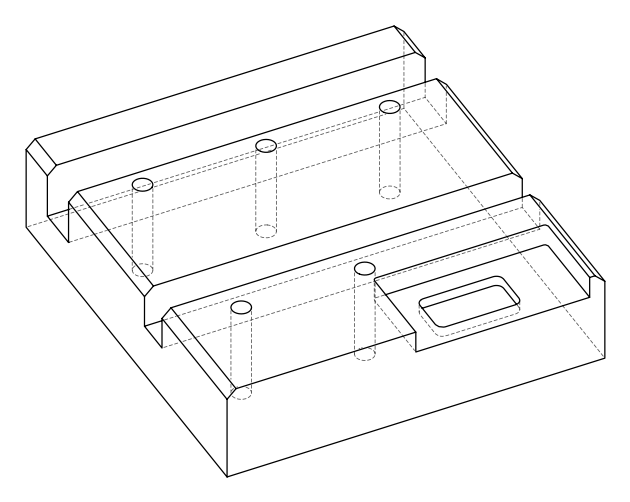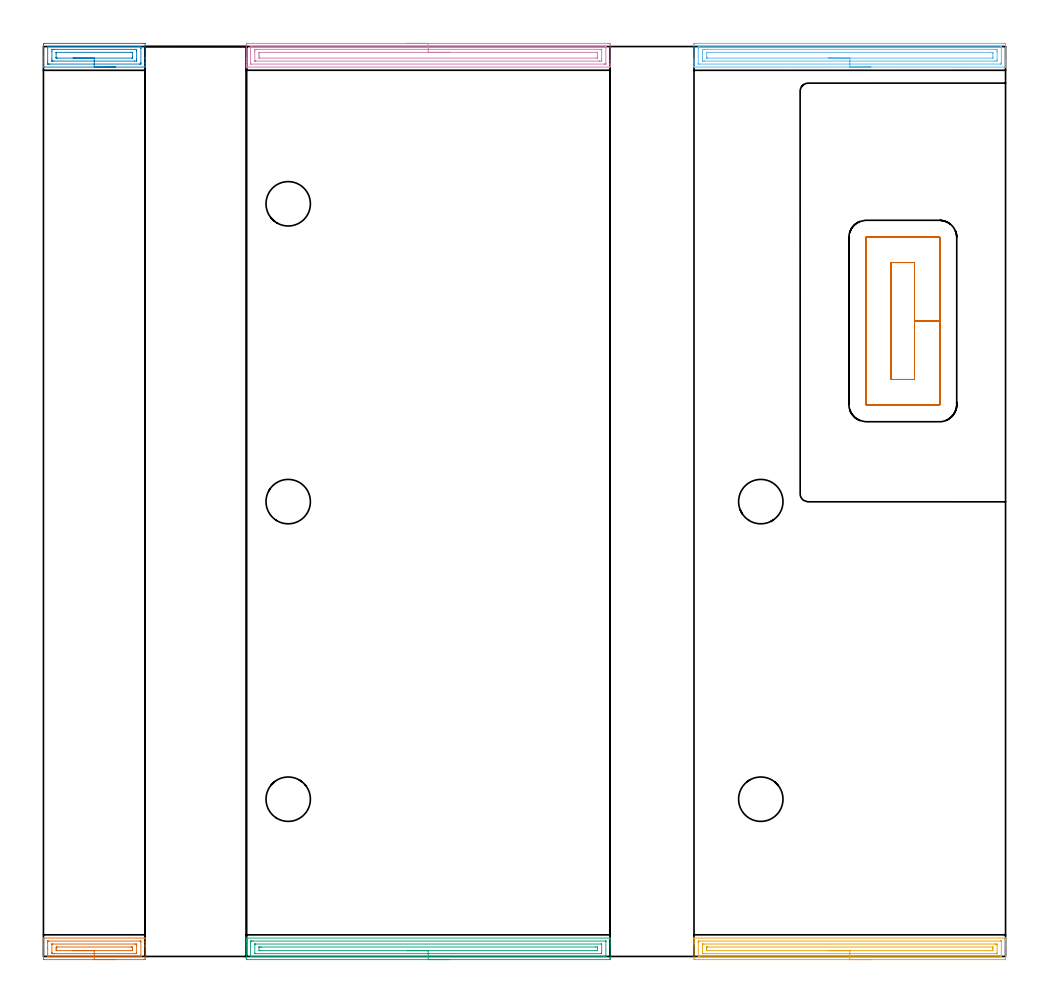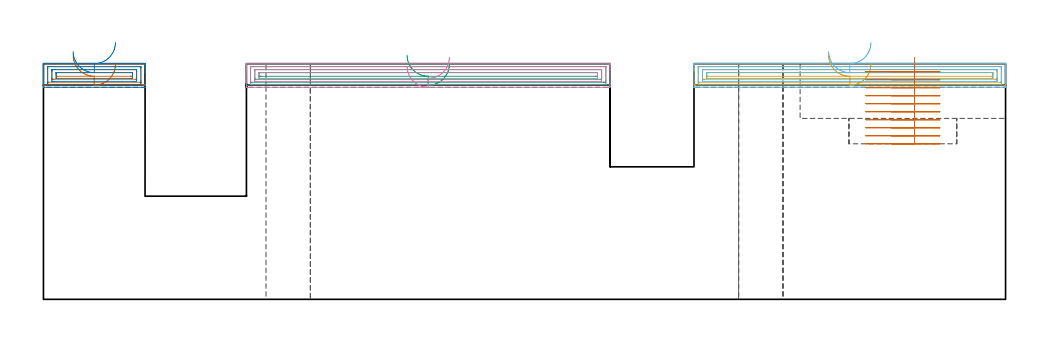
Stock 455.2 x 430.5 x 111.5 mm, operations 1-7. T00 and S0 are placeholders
(PLAN: 35 operations, 25 tool changes, 329.4 min)
(1 AREA_MILL | FG_CHAMFER_SURFACE | UGT0205_001 | 1.77 min | 2811 mm3)
(2 AREA_MILL_1 | FG_CHAMFER_SURFACE_1 | UGT0205_001 | 1.81 min | 3413 mm3)
(3 AREA_MILL_2 | FG_CHAMFER_SURFACE_2 | UGT0205_001 | 5.73 min | 9572 mm3)
(4 AREA_MILL_3 | FG_CHAMFER_SURFACE_3 | UGT0205_001 | 5.78 min | 11585 mm3)
(5 AREA_MILL_4 | FG_CHAMFER_SURFACE_4 | UGT0205_001 | 4.94 min | 7970 mm3)
(6 AREA_MILL_5 | FG_CHAMFER_SURFACE_5 | UGT0205_001 | 4.99 min | 9643 mm3)
(7 MILL_RECTANGULAR_POCKET | POCKET_RECTANGULAR_STRAIGHT | UGT0201_010 | Follow Part, ap 4, ae 75% | 8.56 min | 182082 mm3)
(8 MILL_SLOT | SLOT_PARTIAL_RECTANGULAR | NXT0201_008 | Follow Part, ap 1.5, ae 75% | 258.93 min | 374070 mm3)
(9 MILL_RECTANGULAR_SLOT | SLOT_RECTANGULAR | UGT0201_004 | Follow Part, ap 8, ae 75% | 14.18 min | 832658 mm3)
(10 MILL_RECTANGULAR_SLOT_1 | SLOT_RECTANGULAR_1 | UGT0201_009 | Follow Part, ap 11.25, ae 75% | 14.7 min | 1291775 mm3)
(11 SPOT_DRILL | STEP1HOLE | NXT0321_9005460120000 | 0.05 min | 150 mm3)
(12 SPOT_DRILL_1 | STEP1HOLE_1 | NXT0321_9005460120000 | 0.05 min | 99 mm3)
(13 SPOT_DRILL_2 | STEP1HOLE_2 | NXT0321_9005460120000 | 0.05 min | 234 mm3)
(14 SPOT_DRILL_3 | STEP1HOLE_3 | NXT0321_9005460120000 | 0.05 min | 187 mm3)
(15 SPOT_DRILL_4 | STEP1HOLE_4 | NXT0321_9005460120000 | 0.05 min | 178 mm3)
(16 DRILL_BLIND_HOLE_INTO_CENTER | STEP1HOLE | UGT0301_205 | 0.06 min | 540 mm3)
(17 GUN_DRILL_THROUGH_HOLE | STEP1HOLE | UGT0307_005 | 0.54 min | 5319 mm3)
(18 DRILL_TO_ENLARGE_THROUGH_HOLE | STEP1HOLE | NXT0301_102 | 0.47 min | 9920 mm3)
(19 DRILL_TO_ENLARGE_THROUGH_HOLE_1 | STEP1HOLE | UGT0301_051 | 0.49 min | 22639 mm3)
(20 DRILL_BLIND_HOLE_INTO_CENTER_1 | STEP1HOLE_1 | UGT0301_205 | 0.06 min | 547 mm3)
(21 GUN_DRILL_THROUGH_HOLE_1 | STEP1HOLE_1 | UGT0307_005 | 0.54 min | 5380 mm3)
(22 DRILL_TO_ENLARGE_THROUGH_HOLE_2 | STEP1HOLE_1 | NXT0301_102 | 0.47 min | 9753 mm3)
(23 DRILL_TO_ENLARGE_THROUGH_HOLE_3 | STEP1HOLE_1 | UGT0301_051 | 0.49 min | 22652 mm3)
(24 DRILL_BLIND_HOLE_INTO_CENTER_2 | STEP1HOLE_2 | UGT0301_205 | 0.06 min | 589 mm3)
(25 GUN_DRILL_THROUGH_HOLE_2 | STEP1HOLE_2 | UGT0307_005 | 0.54 min | 5360 mm3)
(26 DRILL_TO_ENLARGE_THROUGH_HOLE_4 | STEP1HOLE_2 | NXT0301_102 | 0.47 min | 9775 mm3)
(27 DRILL_TO_ENLARGE_THROUGH_HOLE_5 | STEP1HOLE_2 | UGT0301_051 | 0.49 min | 22617 mm3)
(28 DRILL_BLIND_HOLE_INTO_CENTER_3 | STEP1HOLE_3 | UGT0301_205 | 0.06 min | 606 mm3)
(29 GUN_DRILL_THROUGH_HOLE_3 | STEP1HOLE_3 | UGT0307_005 | 0.54 min | 5427 mm3)
(30 DRILL_TO_ENLARGE_THROUGH_HOLE_6 | STEP1HOLE_3 | NXT0301_102 | 0.47 min | 9760 mm3)
(31 DRILL_TO_ENLARGE_THROUGH_HOLE_7 | STEP1HOLE_3 | UGT0301_051 | 0.49 min | 22601 mm3)
(32 DRILL_BLIND_HOLE_INTO_CENTER_4 | STEP1HOLE_4 | UGT0301_205 | 0.06 min | 622 mm3)
(33 GUN_DRILL_THROUGH_HOLE_4 | STEP1HOLE_4 | UGT0307_005 | 0.54 min | 5375 mm3)
(34 DRILL_TO_ENLARGE_THROUGH_HOLE_8 | STEP1HOLE_4 | NXT0301_102 | 0.47 min | 9825 mm3)
(35 DRILL_TO_ENLARGE_THROUGH_HOLE_9 | STEP1HOLE_4 | UGT0301_051 | 0.49 min | 22630 mm3)
(TOOL UGT0205_001 | Chamfer Mill 20 x 3 x 45 deg. | D20 FL50 Z2)
(TOOL UGT0201_010 | End Mill 16 mm | D16 FL22 Z2)
(TOOL NXT0201_008 | ENDMILL 6mm [2P460-0600-NA 1630] | D6 FL26 Z6)
(TOOL UGT0201_004 | End Mill 32 mm | D32 FL53 Z6)
(TOOL UGT0201_009 | End Mill 45 mm | D45 FL63 Z6)
(TOOL NXT0321_9005460120000 | NC Spot Drill, 142deg, 12mm, Carbide, Uncoated | D12 PA142 FL30 Z2)
(TOOL UGT0301_205 | Twist Drill 8.9 mm | D8.9 PA118 FL78 Z2)
(TOOL UGT0307_005 | Gun Drill 8.3 mm | D8.3 PA130 FL24 Z1)
(TOOL NXT0301_102 | Carbide Drill 13.5mm [860.1-1350-108A1-MM 2214] | D13.5 PA140 FL123 Z2)
(TOOL UGT0301_051 | Twist Drill 21 mm | D21 PA118 FL145 Z2)
(OP 1 AREA_MILL)
G17 G21 G94 G90
T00 M6
G54
G17 G0 G90 X34.05 Y-1.5 S1061 M3
G43 Z121.5 H0
Z111.3
G94 G1 X34.012 Z110.428 F250.
X33.898 Z109.564
X33.709 Z108.712
X33.447 Z107.88
X33.113 Z107.074
X32.71 Z106.3
X32.242 Z105.564
X31.71 Z104.872
X31.121 Z104.229
X30.478 Z103.64
X29.786 Z103.109
X29.05 Z102.64
X28.276 Z102.237
X27.47 Z101.903
X26.638 Z101.641
X25.787 Z101.452
X24.922 Z101.338
X24.05 Z101.3
X0.534
X0.268 Y-1.497 Z101.302
X0.01 Y-1.491 Z101.305
X0. Y-1.226 Z101.57
Y4.494 Z107.288
Y5.205 Z108.003
Y5.388 Z108.186
Y8.443 Z111.241
X0.006 Y8.665 Z111.458
X0.01 Y8.697 Z111.489
X0.091 Y8.7 Z111.5
X48.009
X48.09 Y8.697 Z111.489
X48.099 Y8.663 Z111.456
Y8.659 Z111.452
X48.1 Y8.443 Z111.241
Y6.648 Z109.447
Y5.388 Z108.186
Y5.206 Z108.003
Y4.494 Z107.288
Y-0.871 Z101.926
X48.098 Y-1.407 Z101.389
X48.094 Y-1.491 Z101.305
X47.566 Y-1.5 Z101.3
X24.05
Y-0.086 Z102.714
X2.417 Y-0.085 Z102.715
X2.309 Y-0.084 Z102.716
X2.201 Y-0.081 Z102.719
X2.01 Y-0.074 Z102.726
X2.007 Y0.023 Z102.823
X2.002 Y0.333 Z103.133
X2. Y3.912 Z106.712
Y6.594 Z109.394
X2.001 Y7.177 Z109.977
X2.002 Y7.254 Z110.054
X2.005 Y7.273 Z110.073
X2.009 Y7.277 Z110.077
X2.022 Y7.28 Z110.08
X2.093 Y7.284 Z110.084
X2.201 Y7.285 Z110.085
X2.309 Y7.286 Z110.086
X45.683 Y7.285 Z110.085
X45.791 Y7.284 Z110.084
X45.899 Y7.281 Z110.081
X46.09 Y7.274 Z110.074
X46.093 Y7.177 Z109.977
X46.098 Y6.867 Z109.667
X46.1 Y0.606 Z103.406
X46.099 Y0.023 Z102.823
X46.098 Y-0.054 Z102.746
X46.095 Y-0.073 Z102.727
X46.091 Y-0.077 Z102.723
X46.078 Y-0.08 Z102.72
X46.007 Y-0.084 Z102.716
X45.899 Y-0.085 Z102.715
X45.791 Y-0.086 Z102.714
X24.05
Y1.329 Z104.129
X4.971
X4.562 Y1.33 Z104.13
X4.084 Y1.334 Z104.134
X4.025 Y1.335 Z104.135
X4.01 Y1.558 Z104.358
X4.003 Y1.727 Z104.527
X4.001 Y1.812 Z104.612
Y5.558 Z108.358
X4.005 Y5.727 Z108.527
X4.01 Y5.839 Z108.639
X4.018 Y5.866 Z108.666
X4.026 Y5.867 Z108.667
X4.084 Y5.869 Z108.669
X4.492 Y5.871 Z108.671
X43.129
X43.538 Y5.87 Z108.67
X44.016 Y5.866 Z108.666
X44.075 Y5.865 Z108.665
X44.09 Y5.642 Z108.442
X44.097 Y5.473 Z108.273
X44.099 Y5.388 Z108.188
Y1.643 Z104.443
X44.095 Y1.474 Z104.274
X44.09 Y1.362 Z104.162
X44.082 Y1.334 Z104.134
X44.074 Y1.333 Z104.133
X44.016 Y1.331 Z104.131
X43.608 Y1.329 Z104.129
X24.05
Y2.743 Z105.543
X6.71
X6.307 Y2.745 Z105.545
X6.106 Y2.747 Z105.547
X6.015 Y2.749 Z105.549
X6.01 Y2.819 Z105.619
X6.001 Y3.457 Z106.257
Y3.6 Z106.4
X6.005 Y4.346 Z107.146
X6.012 Y4.45 Z107.25
X6.108 Y4.453 Z107.253
X6.321 Y4.455 Z107.255
X6.746 Y4.457 Z107.257
X41.391
X41.793 Y4.455 Z107.255
X41.993 Y4.453 Z107.253
X42.085 Y4.451 Z107.251
X42.09 Y4.382 Z107.182
X42.099 Y3.743 Z106.543
Y3.6 Z106.4
X42.095 Y2.854 Z105.654
X42.088 Y2.75 Z105.55
X41.992 Y2.747 Z105.547
X41.779 Y2.745 Z105.545
X41.354 Y2.743 Z105.543
X41.317
X24.05
X23.178 Z105.581
X22.314 Z105.695
X21.462 Z105.883
X20.63 Z106.146
X19.824 Z106.48
X19.05 Z106.882
X18.314 Z107.351
X17.622 Z107.882
X16.979 Z108.472
X16.39 Z109.115
X15.859 Z109.807
X15.39 Z110.543
X14.987 Z111.317
X14.653 Z112.123
X14.391 Z112.955
X14.202 Z113.806
X14.088 Z114.671
X14.05 Z115.543
G0 Z121.5
M5
M2
(OP 2 AREA_MILL_1)
G17 G21 G94 G90
T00 M6
G54
G17 G0 G90 X34.05 Y420.8 S1061 M3
G43 Z121.5 H0
G94 G1 X34.012 Z120.628 F250.
X33.898 Z119.763
X33.709 Z118.912
X33.447 Z118.08
X33.113 Z117.274
X32.71 Z116.5
X32.242 Z115.764
X31.71 Z115.072
X31.121 Z114.429
X30.478 Z113.839
X29.786 Z113.308
X29.05 Z112.84
X28.276 Z112.437
X27.47 Z112.103
X26.638 Z111.841
X25.786 Z111.652
X24.922 Z111.538
X24.05 Z111.5
X0.091
X0.01 Y420.803 Z111.489
X0.002 Y420.87 Z111.423
X0. Y420.944 Z111.354
Y422.545 Z109.754
Y422.902 Z109.394
Y423.081 Z109.216
Y424.83 Z107.468
Y425.526 Z106.768
Y431.299 Z100.997
X0.004 Y431.647 Z100.65
X0.01 Y431.992 Z100.305
X0.18 Y431.996 Z100.301
X0.534 Y432. Z100.3
X47.566
X48.097 Y431.998 Z100.299
X48.098 Y431.997
X48.1 Y431.994 Z100.302
Y425.526 Z106.768
Y424.83 Z107.468
Y424.651 Z107.647
Y422.902 Z109.394
Y422.545 Z109.754
Y421.511 Z110.788
Y421.153 Z111.145
Y420.944 Z111.354
X48.098 Y420.87 Z111.423
X48.09 Y420.803 Z111.489
X48.009 Y420.8 Z111.5
X24.05
Y422.214 Z110.086
X3.007
X2.309 Y422.216 Z110.084
X2.116 Y422.218 Z110.082
X2.021 Y422.221 Z110.079
X2.01 Y422.251 Z110.049
X2.004 Y422.329 Z109.971
X2.001 Y422.902 Z109.398
X2. Y423.207 Z109.093
X2.001 Y429.898 Z102.402
X2.002 Y430.201 Z102.099
X2.01 Y430.507 Z101.793
X2.013 Y430.579 Z101.721
X2.048 Y430.581 Z101.719
X2.135 Y430.584 Z101.716
X2.309 Y430.585 Z101.715
X2.498 Y430.586 Z101.714
X45.093
X45.791 Y430.584 Z101.716
X45.984 Y430.582 Z101.718
X46.079 Y430.579 Z101.721
X46.09 Y430.549 Z101.751
X46.096 Y430.471 Z101.829
X46.099 Y429.898 Z102.402
X46.1 Y429.593 Z102.707
X46.099 Y422.902 Z109.398
X46.098 Y422.599 Z109.701
X46.09 Y422.293 Z110.007
X46.087 Y422.221 Z110.079
X46.052 Y422.219 Z110.081
X45.965 Y422.216 Z110.084
X45.791 Y422.215 Z110.085
X45.602 Y422.214 Z110.086
X24.05
Y423.628 Z108.672
X4.971 Y423.629 Z108.671
X4.233 Y423.63 Z108.67
X4.084 Y423.633 Z108.667
X4.037 Y423.635 Z108.665
X4.01 Y423.644 Z108.656
X4.006 Y423.694 Z108.606
X4.002 Y423.777 Z108.523
X4. Y423.859 Z108.441
Y424.651 Z107.649
Y428.232 Z104.068
X4.004 Y429.023 Z103.277
X4.006 Y429.1 Z103.2
X4.018 Y429.165 Z103.135
X4.971 Y429.171 Z103.129
X43.129
X43.867 Y429.17 Z103.13
X44.016 Y429.167 Z103.133
X44.063 Y429.165 Z103.135
X44.09 Y429.156 Z103.144
X44.094 Y429.106 Z103.194
X44.098 Y429.023 Z103.277
X44.1 Y428.941 Z103.359
Y428.149 Z104.151
Y424.568 Z107.732
X44.096 Y423.777 Z108.523
X44.094 Y423.7 Z108.6
X44.082 Y423.635 Z108.665
X43.129 Y423.629 Z108.671
X24.05 Y423.628 Z108.672
Y425.043 Z107.257
X6.746
X6.347 Y425.044 Z107.256
X6.078 Y425.048 Z107.252
X6.021 Y425.05 Z107.25
X6.01 Y425.058 Z107.242
X6.006 Y425.085 Z107.215
X6.003 Y425.145 Z107.155
X6. Y425.386 Z106.914
Y425.526 Z106.774
X6.001 Y427.274 Z105.026
X6.004 Y427.642 Z104.658
X6.008 Y427.733 Z104.567
X6.01 Y427.75 Z104.55
X6.034 Y427.752 Z104.548
X6.093 Y427.755 Z104.545
X6.257 Y427.757 Z104.543
X41.354
X41.753 Y427.756 Z104.544
X42.021 Y427.752 Z104.548
X42.074 Y427.751 Z104.549
X42.09 Y427.655 Z104.645
X42.098 Y427.415 Z104.885
X42.1 Y425.526 Z106.774
X42.096 Y425.158 Z107.142
X42.092 Y425.067 Z107.233
X42.09 Y425.05 Z107.25
X42.066 Y425.048 Z107.252
X42.007 Y425.045 Z107.255
X41.843 Y425.043 Z107.257
X24.05
X23.178 Z107.295
X22.314 Z107.409
X21.462 Z107.598
X20.63 Z107.86
X19.824 Z108.194
X19.05 Z108.597
X18.314 Z109.066
X17.622 Z109.597
X16.979 Z110.186
X16.39 Z110.829
X15.858 Z111.522
X15.39 Z112.257
X14.987 Z113.031
X14.653 Z113.837
X14.391 Z114.669
X14.202 Z115.521
X14.088 Z116.386
X14.05 Z117.257
G0 Z121.5
M5
M2
(OP 3 AREA_MILL_2)
G17 G21 G94 G90
T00 M6
G54
G17 G0 G90 X192.05 Y-1.5 S1061 M3
G43 Z121.5 H0
Z111.3
G94 G1 X192.012 Z110.428 F250.
X191.898 Z109.564
X191.709 Z108.712
X191.447 Z107.88
X191.113 Z107.074
X190.71 Z106.3
X190.242 Z105.564
X189.711 Z104.872
X189.121 Z104.229
X188.478 Z103.64
X187.786 Z103.108
X187.05 Z102.64
X186.276 Z102.237
X185.47 Z101.903
X184.638 Z101.641
X183.787 Z101.452
X182.922 Z101.338
X182.05 Z101.3
X96.633
X96.365 Y-1.497 Z101.302
X96.01 Y-1.492 Z101.306
X96. Y-1.132 Z101.665
Y5.388 Z108.183
Y6.805 Z109.602
Y7.177 Z109.972
Y7.92 Z110.719
Y8.177 Z110.977
X96.007 Y8.627 Z111.419
X96.01 Y8.697 Z111.489
X96.186 Y8.7 Z111.5
X267.914
X268.09 Y8.697 Z111.488
X268.096 Y8.661 Z111.452
X268.098 Y8.625 Z111.417
X268.1 Y8.178 Z110.977
Y7.919 Z110.719
Y7.177 Z109.972
Y5.911 Z108.708
Y4.494 Z107.29
Y-0.871 Z101.927
X268.098 Y-1.134 Z101.664
X268.09 Y-1.492 Z101.306
X267.733 Y-1.5 Z101.299
X182.05 Z101.3
Y-0.086 Z102.714
X98.313 Y-0.085 Z102.715
X98.094 Y-0.083 Z102.717
X98.033 Y-0.08 Z102.72
X98.008 Y-0.077 Z102.723
X98.006 Y-0.073 Z102.727
X98.002 Y-0.037 Z102.763
X98.001 Y0.023 Z102.823
Y6.703 Z109.503
X98.008 Y7.177 Z109.977
X98.01 Y7.275 Z110.075
X98.204 Y7.282 Z110.082
X98.314 Y7.285 Z110.085
X98.422
X99.207 Y7.286 Z110.086
X265.787 Y7.285 Z110.085
X266.006 Y7.283 Z110.083
X266.067 Y7.28 Z110.08
X266.092 Y7.277 Z110.077
X266.094 Y7.273 Z110.073
X266.098 Y7.237 Z110.037
X266.099 Y7.177 Z109.977
Y0.497 Z103.297
X266.092 Y0.023 Z102.823
X266.09 Y-0.075 Z102.725
X265.897 Y-0.082 Z102.718
X265.786 Y-0.085 Z102.715
X265.678
X264.893 Y-0.086 Z102.714
X182.05
Y1.328 Z104.128
X100.211 Y1.329 Z104.129
X100.05 Y1.33 Z104.13
X100.023 Y1.332 Z104.132
X100.015 Y1.334 Z104.134
X100.01 Y1.349 Z104.149
X100.004 Y1.461 Z104.261
X100.001 Y1.601 Z104.401
Y5.598 Z108.398
X100.007 Y5.809 Z108.609
X100.01 Y5.864 Z108.664
X100.031 Y5.866 Z108.666
X100.09 Y5.869 Z108.669
X100.211 Y5.871 Z108.671
X263.889
X264.05 Y5.87 Z108.67
X264.077 Y5.868 Z108.668
X264.085 Y5.866 Z108.666
X264.09 Y5.85 Z108.65
X264.096 Y5.739 Z108.539
X264.099 Y5.599 Z108.399
Y1.602 Z104.402
X264.093 Y1.391 Z104.191
X264.09 Y1.336 Z104.136
X264.069 Y1.334 Z104.134
X264.01 Y1.331 Z104.131
X263.889 Y1.329 Z104.129
X182.05 Y1.328 Z104.128
Y2.743 Z105.543
X102.857
X102.034 Y2.748 Z105.548
X102.016 Y2.749 Z105.549
X102.01 Y2.764 Z105.564
X102.005 Y2.818 Z105.618
X102.001 Y2.93 Z105.73
Y4.27 Z107.07
X102.005 Y4.382 Z107.182
X102.01 Y4.436 Z107.236
X102.016 Y4.451 Z107.251
X102.041 Y4.453 Z107.253
X102.894 Y4.457 Z107.257
X102.931
X261.243
X262.066 Y4.452 Z107.252
X262.084 Y4.451 Z107.251
X262.09 Y4.436 Z107.236
X262.095 Y4.382 Z107.182
X262.099 Y4.27 Z107.07
Y2.93 Z105.73
X262.095 Y2.818 Z105.618
X262.09 Y2.764 Z105.564
X262.084 Y2.749 Z105.549
X262.059 Y2.747 Z105.547
X261.206 Y2.743 Z105.543
X261.169
X182.05
X181.179 Z105.581
X180.314 Z105.695
X179.462 Z105.883
X178.63 Z106.146
X177.824 Z106.48
X177.05 Z106.882
X176.314 Z107.351
X175.622 Z107.882
X174.979 Z108.472
X174.39 Z109.115
X173.859 Z109.807
X173.39 Z110.543
X172.987 Z111.316
X172.653 Z112.122
X172.391 Z112.954
X172.202 Z113.806
X172.088 Z114.671
X172.05 Z115.543
G0 Z121.5
M5
M2
(OP 4 AREA_MILL_3)
G17 G21 G94 G90
T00 M6
G54
G17 G0 G90 X172.05 Y432. S1061 M3
G43 Z121.5 H0
Z110.3
G94 G1 X172.088 Z109.428 F250.
X172.202 Z108.564
X172.391 Z107.712
X172.653 Z106.88
X172.987 Z106.074
X173.39 Z105.3
X173.858 Z104.564
X174.39 Z103.872
X174.979 Z103.229
X175.622 Z102.64
X176.314 Z102.108
X177.05 Z101.64
X177.824 Z101.237
X178.63 Z100.903
X179.462 Z100.641
X180.313 Z100.452
X181.178 Z100.338
X182.05 Z100.3
X267.467 Y431.999 Z100.301
X267.825 Y431.997 Z100.302
X268.09 Y431.993 Z100.304
X268.1 Y431.647 Z100.651
Y423.777 Z108.518
Y422.391 Z109.905
Y422.028 Z110.267
Y421.301 Z110.998
Y421.093 Z111.206
X268.097 Y420.944 Z111.348
X268.09 Y420.802 Z111.489
X267.914 Y420.8 Z111.5
X96.186
X96.01 Y420.802 Z111.489
X96.003 Y420.944 Z111.348
X96. Y421.094 Z111.206
Y421.301 Z110.998
Y422.028 Z110.267
Y423.265 Z109.031
Y424.651 Z107.644
Y431.647 Z100.651
X96.003 Y431.905 Z100.392
X96.01 Y431.992 Z100.306
X96.099 Y431.999 Z100.299
X96.633 Y432. Z100.3
X182.05
Y430.586 Z101.714
X265.869 Y430.585 Z101.715
X266.037 Y430.583 Z101.717
X266.078 Y430.581 Z101.719
X266.09 Y430.578 Z101.722
X266.093 Y430.567 Z101.733
X266.097 Y430.532 Z101.768
X266.1 Y430.36 Z101.94
X266.099 Y422.49 Z109.81
X266.096 Y422.352 Z109.948
X266.09 Y422.243 Z110.057
X266.087 Y422.22 Z110.08
X266.073 Y422.219 Z110.081
X266.03 Y422.217 Z110.083
X265.678 Y422.215 Z110.085
X265.487 Y422.214 Z110.086
X98.231 Y422.215 Z110.085
X98.063 Y422.217 Z110.083
X98.022 Y422.219 Z110.081
X98.01 Y422.222 Z110.078
X98.007 Y422.233 Z110.067
X98.003 Y422.268 Z110.032
X98. Y422.44 Z109.86
X98.001 Y430.31 Z101.99
X98.004 Y430.448 Z101.852
X98.01 Y430.557 Z101.743
X98.013 Y430.58 Z101.72
X98.027 Y430.581 Z101.719
X98.07 Y430.583 Z101.717
X98.422 Y430.585 Z101.715
X98.613 Y430.586 Z101.714
X182.05
Y429.172 Z103.128
X263.738 Y429.171 Z103.129
X263.889 Y429.17 Z103.13
X264.041 Y429.167 Z103.133
X264.081 Y429.165 Z103.135
X264.091 Y429.16 Z103.14
X264.094 Y429.146 Z103.154
X264.098 Y429.092 Z103.208
X264.099 Y429.023 Z103.277
X264.1 Y428.817 Z103.483
Y424.651 Z107.649
X264.099 Y424.446 Z107.854
X264.093 Y423.777 Z108.523
X264.09 Y423.674 Z108.626
X264.083 Y423.635 Z108.665
X264.037 Y423.633 Z108.667
X263.889 Y423.631 Z108.669
X263.146 Y423.629 Z108.671
X262.995 Y423.628 Z108.672
X100.362 Y423.629 Z108.671
X100.211 Y423.63 Z108.67
X100.059 Y423.633 Z108.667
X100.019 Y423.635 Z108.665
X100.009 Y423.64 Z108.66
X100.006 Y423.654 Z108.646
X100.002 Y423.708 Z108.592
X100.001 Y423.777 Z108.523
X100. Y423.983 Z108.317
Y428.149 Z104.151
Y428.354 Z103.946
X100.007 Y429.023 Z103.277
X100.01 Y429.126 Z103.174
X100.017 Y429.165 Z103.135
X100.063 Y429.167 Z103.133
X100.211 Y429.169 Z103.131
X100.954 Y429.171 Z103.129
X101.105 Y429.172 Z103.128
X182.05
Y427.757 Z104.543
X261.997
X262.048 Y427.755 Z104.545
X262.083 Y427.751 Z104.549
X262.09 Y427.711 Z104.589
X262.1 Y427.275 Z105.025
Y425.526 Z106.774
X262.09 Y425.09 Z107.21
X262.076 Y425.049 Z107.251
X261.996 Y425.045 Z107.255
X261.865 Y425.043 Z107.257
X102.103
X102.052 Y425.045 Z107.255
X102.017 Y425.049 Z107.251
X102.01 Y425.089 Z107.211
X102. Y425.525 Z106.775
Y426.399 Z105.901
Y427.274 Z105.026
X102.01 Y427.71 Z104.59
X102.024 Y427.751 Z104.549
X102.104 Y427.755 Z104.545
X102.235 Y427.757 Z104.543
X182.05
X182.922 Z104.581
X183.786 Z104.695
X184.638 Z104.883
X185.47 Z105.146
X186.276 Z105.48
X187.05 Z105.882
X187.786 Z106.351
X188.478 Z106.882
X189.121 Z107.472
X189.71 Z108.115
X190.241 Z108.807
X190.71 Z109.543
X191.113 Z110.316
X191.447 Z111.122
X191.709 Z111.954
X191.898 Z112.806
X192.012 Z113.671
X192.05 Z114.543
G0 Z121.5
M5
M2
(OP 5 AREA_MILL_4)
G17 G21 G94 G90
T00 M6
G54
G17 G0 G90 X391.5 Y-1.5 S1061 M3
G43 Z121.5 H0
Z111.3
G94 G1 X391.462 Z110.428 F250.
X391.348 Z109.564
X391.159 Z108.712
X390.897 Z107.88
X390.563 Z107.074
X390.16 Z106.3
X389.692 Z105.564
X389.16 Z104.872
X388.571 Z104.229
X387.928 Z103.64
X387.236 Z103.109
X386.5 Z102.64
X385.726 Z102.237
X384.92 Z101.903
X384.088 Z101.641
X383.236 Z101.452
X382.372 Z101.338
X381.5 Z101.3
X308.393
X308.126 Y-1.497 Z101.302
X307.81 Y-1.491 Z101.306
X307.8 Y-1.17 Z101.627
Y5.388 Z108.182
Y5.988 Z108.785
Y6.282 Z109.079
Y6.882 Z109.678
Y7.177 Z109.972
Y7.766 Z110.565
Y8.285 Z111.084
X307.807 Y8.643 Z111.434
X307.81 Y8.697 Z111.488
X307.947 Y8.7 Z111.5
X455.053
X455.19 Y8.697 Z111.488
X455.194 Y8.642 Z111.434
X455.2 Y8.285 Z111.084
Y7.767 Z110.566
Y7.177 Z109.972
Y5.988 Z108.784
Y5.388 Z108.182
X455.199 Y-0.871 Z101.926
X455.197 Y-1.462 Z101.335
X455.193 Y-1.491 Z101.306
X454.607 Y-1.5 Z101.3
X381.5
Y-0.086 Z102.714
X310.176
X310.067 Y-0.085 Z102.715
X309.85 Y-0.079 Z102.721
X309.809 Y-0.076 Z102.724
X309.805 Y-0.063 Z102.737
X309.801 Y-0.03 Z102.77
Y6.659 Z109.459
X309.807 Y7.177 Z109.977
X309.81 Y7.265 Z110.065
X309.959 Y7.279 Z110.079
X310.069 Y7.284 Z110.084
X310.176 Y7.285 Z110.085
X452.824 Y7.286 Z110.086
X452.933 Y7.285 Z110.085
X453.15 Y7.279 Z110.079
X453.191 Y7.276 Z110.076
X453.195 Y7.263 Z110.063
X453.199 Y7.23 Z110.03
X453.2 Y0.541 Z103.341
X453.193 Y0.023 Z102.823
X453.19 Y-0.065 Z102.735
X453.041 Y-0.079 Z102.721
X452.931 Y-0.084 Z102.716
X452.824 Y-0.085 Z102.715
X381.5 Y-0.086 Z102.714
Y1.328 Z104.128
X312.851 Y1.329 Z104.129
X312.439 Y1.33 Z104.13
X311.959 Y1.336 Z104.136
X311.81 Y1.34 Z104.14
X311.803 Y1.652 Z104.452
X311.801 Y1.812 Z104.612
X311.8 Y5.547 Z108.347
X311.804 Y5.707 Z108.507
X311.81 Y5.813 Z108.613
X311.818 Y5.865 Z108.665
X311.84 Y5.867 Z108.667
X311.959 Y5.869 Z108.669
X312.369 Y5.871 Z108.671
X450.149
X450.561 Y5.87 Z108.67
X451.041 Y5.864 Z108.664
X451.19 Y5.86 Z108.66
X451.197 Y5.548 Z108.348
X451.199 Y5.388 Z108.188
X451.2 Y1.653 Z104.453
X451.196 Y1.493 Z104.293
X451.19 Y1.387 Z104.187
X451.182 Y1.335 Z104.135
X451.16 Y1.333 Z104.133
X451.041 Y1.331 Z104.131
X450.631 Y1.329 Z104.129
X381.5 Y1.328 Z104.128
Y2.743 Z105.543
X313.985
X313.883 Y2.745 Z105.545
X313.833 Y2.747 Z105.547
X313.814 Y2.749 Z105.549
X313.81 Y2.762 Z105.562
X313.8 Y3.542 Z106.342
X313.801 Y3.6 Z106.4
X313.808 Y4.428 Z107.228
X313.814 Y4.451 Z107.251
X313.833 Y4.453 Z107.253
X313.886 Y4.455 Z107.255
X313.993 Y4.457 Z107.257
X314.206
X449.015
X449.117 Y4.455 Z107.255
X449.167 Y4.453 Z107.253
X449.186 Y4.451 Z107.251
X449.19 Y4.438 Z107.238
X449.2 Y3.658 Z106.458
Y3.6 Z106.4
X449.192 Y2.772 Z105.572
X449.186 Y2.749 Z105.549
X449.167 Y2.747 Z105.547
X449.114 Y2.745 Z105.545
X449.007 Y2.743 Z105.543
X448.794
X381.5
X380.628 Z105.581
X379.764 Z105.695
X378.912 Z105.883
X378.08 Z106.146
X377.274 Z106.48
X376.5 Z106.882
X375.764 Z107.351
X375.072 Z107.882
X374.429 Z108.472
X373.84 Z109.115
X373.308 Z109.807
X372.84 Z110.543
X372.437 Z111.317
X372.103 Z112.122
X371.841 Z112.954
X371.652 Z113.806
X371.538 Z114.671
X371.5 Z115.543
G0 Z121.5
M5
M2
(OP 6 AREA_MILL_5)
G17 G21 G94 G90
T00 M6
G54
G17 G0 G90 X391.5 Y420.8 S1061 M3
G43 Z121.5 H0
G94 G1 X391.462 Z120.628 F250.
X391.348 Z119.763
X391.159 Z118.912
X390.897 Z118.08
X390.563 Z117.274
X390.16 Z116.5
X389.692 Z115.764
X389.16 Z115.072
X388.571 Z114.429
X387.928 Z113.839
X387.236 Z113.308
X386.5 Z112.84
X385.726 Z112.437
X384.92 Z112.103
X384.088 Z111.841
X383.236 Z111.652
X382.372 Z111.538
X381.5 Z111.5
X307.947
X307.81 Y420.802 Z111.488
X307.803 Y420.914 Z111.378
X307.8 Y421.033 Z111.266
Y421.73 Z110.569
Y422.325 Z109.974
Y422.902 Z109.394
Y423.191 Z109.106
Y423.777 Z108.52
Y424.065 Z108.232
Y424.651 Z107.643
Y431.647 Z100.65
X307.804 Y431.944 Z100.353
X307.81 Y431.992 Z100.305
X307.86 Y431.999 Z100.299
X308.393 Y432. Z100.3
X454.607
X455.145 Y431.994 Z100.304
X455.19 Y431.991 Z100.306
X455.2 Y431.94 Z100.357
Y424.651 Z107.643
Y424.065 Z108.232
Y423.777 Z108.52
Y423.191 Z109.106
Y422.902 Z109.394
Y422.325 Z109.974
Y422.028 Z110.272
Y421.153 Z111.146
Y421.033 Z111.266
X455.197 Y420.914 Z111.378
X455.19 Y420.802 Z111.488
X455.053 Y420.8 Z111.5
X381.5
Y422.214 Z110.086
X310.176
X309.985 Y422.215 Z110.085
X309.84 Y422.219 Z110.081
X309.812 Y422.221 Z110.079
X309.806 Y422.239 Z110.061
X309.803 Y422.263 Z110.037
X309.8 Y422.396 Z109.904
Y429.392 Z102.908
X309.803 Y429.898 Z102.402
X309.809 Y430.257 Z102.043
X309.835 Y430.579 Z101.721
X310.176 Y430.583 Z101.717
X310.367 Y430.585 Z101.715
X452.824 Y430.586 Z101.714
X453.015 Y430.585 Z101.715
X453.16 Y430.581 Z101.719
X453.188 Y430.579 Z101.721
X453.194 Y430.561 Z101.739
X453.197 Y430.537 Z101.763
X453.2 Y430.404 Z101.896
Y423.408 Z108.892
X453.197 Y422.902 Z109.398
X453.191 Y422.543 Z109.757
X453.165 Y422.221 Z110.079
X452.824 Y422.217 Z110.083
X452.633 Y422.215 Z110.085
X381.5 Y422.214 Z110.086
Y423.628 Z108.672
X312.851 Y423.629 Z108.671
X312.109 Y423.63 Z108.67
X311.959 Y423.632 Z108.668
X311.818 Y423.635 Z108.665
X311.809 Y423.777 Z108.523
X311.803 Y423.93 Z108.37
X311.8 Y424.651 Z107.649
Y424.807 Z107.493
X311.801 Y428.304 Z103.996
X311.81 Y429.023 Z103.277
X311.815 Y429.165 Z103.135
X312.851 Y429.171 Z103.129
X450.149
X450.891 Y429.17 Z103.13
X451.041 Y429.168 Z103.132
X451.182 Y429.165 Z103.135
X451.191 Y429.023 Z103.277
X451.197 Y428.87 Z103.43
X451.2 Y428.149 Z104.151
Y427.993 Z104.307
X451.199 Y424.496 Z107.804
X451.19 Y423.777 Z108.523
X451.185 Y423.635 Z108.665
X450.149 Y423.629 Z108.671
X381.5 Y423.628 Z108.672
Y425.043 Z107.257
X314.234
X313.92 Y425.045 Z107.255
X313.866 Y425.046 Z107.254
X313.815 Y425.049 Z107.251
X313.81 Y425.124 Z107.176
X313.801 Y425.468 Z106.832
X313.8 Y425.526 Z106.774
Y427.274 Z105.026
X313.806 Y427.683 Z104.617
X313.81 Y427.733 Z104.567
X313.813 Y427.75 Z104.55
X313.847 Y427.752 Z104.548
X313.977 Y427.755 Z104.545
X314.142 Y427.757 Z104.543
X448.766
X449.08 Y427.755 Z104.545
X449.134 Y427.754 Z104.546
X449.185 Y427.751 Z104.549
X449.19 Y427.676 Z104.624
X449.199 Y427.332 Z104.968
X449.2 Y427.274 Z105.026
Y425.526 Z106.774
X449.194 Y425.117 Z107.183
X449.19 Y425.067 Z107.233
X449.187 Y425.05 Z107.25
X449.153 Y425.048 Z107.252
X449.023 Y425.045 Z107.255
X448.858 Y425.043 Z107.257
X381.5
X380.628 Z107.295
X379.764 Z107.409
X378.912 Z107.598
X378.08 Z107.86
X377.274 Z108.194
X376.5 Z108.597
X375.764 Z109.066
X375.072 Z109.597
X374.429 Z110.186
X373.84 Z110.829
X373.308 Z111.522
X372.84 Z112.257
X372.437 Z113.031
X372.103 Z113.837
X371.841 Z114.669
X371.652 Z115.521
X371.538 Z116.386
X371.5 Z117.257
G0 Z121.5
M5
M2
(OP 7 MILL_RECTANGULAR_POCKET)
G17 G21 G94 G90
T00 M6
G54
G17 G0 G90 X412.1 Y275.309 S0 M3
G43 Z121.5 H0
Z114.5
G94 G1 Y300.65 Z107.71 F250.
Y328.3 F500.
X401.1
Y273.
X412.1
Y300.65
X424.1
Y340.1
G3 X423.9 Y340.3 R0.2
G1 X389.3
G3 X389.1 Y340.1 R0.2
G1 Y261.2
G3 X389.3 Y261. R0.2
G1 X423.9
G3 X424.1 Y261.2 R0.2
G1 Y300.65
Y301.65
G0 X412.1 Y275.309 Z110.71
G1 Y300.65 Z103.92 F250.
Y328.3 F500.
X401.1
Y273.
X412.1
Y300.65
X424.1
Y340.1
G3 X423.9 Y340.3 R0.2
G1 X389.3
G3 X389.1 Y340.1 R0.2
G1 Y261.2
G3 X389.3 Y261. R0.2
G1 X423.9
G3 X424.1 Y261.2 R0.2
G1 Y300.65
Y301.65
G0 X412.1 Y275.309 Z106.92
G1 Y300.65 Z100.13 F250.
Y328.3 F500.
X401.1
Y273.
X412.1
Y300.65
X424.1
Y340.1
G3 X423.9 Y340.3 R0.2
G1 X389.3
G3 X389.1 Y340.1 R0.2
G1 Y261.2
G3 X389.3 Y261. R0.2
G1 X423.9
G3 X424.1 Y261.2 R0.2
G1 Y300.65
Y301.65
G0 X412.1 Y275.309 Z103.13
G1 Y300.65 Z96.34 F250.
Y328.3 F500.
X401.1
Y273.
X412.1
Y300.65
X424.1
Y340.1
G3 X423.9 Y340.3 R0.2
G1 X389.3
G3 X389.1 Y340.1 R0.2
G1 Y261.2
G3 X389.3 Y261. R0.2
G1 X423.9
G3 X424.1 Y261.2 R0.2
G1 Y300.65
Y301.65
G0 X412.1 Y275.309 Z99.34
G1 Y300.65 Z92.55 F250.
Y328.3 F500.
X401.1
Y273.
X412.1
Y300.65
X424.1
Y340.1
G3 X423.9 Y340.3 R0.2
G1 X389.3
G3 X389.1 Y340.1 R0.2
G1 Y261.2
G3 X389.3 Y261. R0.2
G1 X423.9
G3 X424.1 Y261.2 R0.2
G1 Y300.65
Y301.65
G0 X412.1 Y275.309 Z95.55
G1 Y300.65 Z88.76 F250.
Y328.3 F500.
X401.1
Y273.
X412.1
Y300.65
X424.1
Y340.1
G3 X423.9 Y340.3 R0.2
G1 X389.3
G3 X389.1 Y340.1 R0.2
G1 Y261.2
G3 X389.3 Y261. R0.2
G1 X423.9
G3 X424.1 Y261.2 R0.2
G1 Y300.65
Y301.65
G0 X412.1 Y275.309 Z91.76
G1 Y300.65 Z84.97 F250.
Y328.3 F500.
X401.1
Y273.
X412.1
Y300.65
X424.1
Y340.1
G3 X423.9 Y340.3 R0.2
G1 X389.3
G3 X389.1 Y340.1 R0.2
G1 Y261.2
G3 X389.3 Y261. R0.2
G1 X423.9
G3 X424.1 Y261.2 R0.2
G1 Y300.65
Y301.65
G0 X412.1 Y275.309 Z87.97
G1 Y300.65 Z81.18 F250.
Y328.3 F500.
X401.1
Y273.
X412.1
Y300.65
X424.1
Y340.1
G3 X423.9 Y340.3 R0.2
G1 X389.3
G3 X389.1 Y340.1 R0.2
G1 Y261.2
G3 X389.3 Y261. R0.2
G1 X423.9
G3 X424.1 Y261.2 R0.2
G1 Y300.65
Y301.65
G0 X412.1 Y275.309 Z84.18
G1 Y300.65 Z77.39 F250.
Y328.3 F500.
X401.1
Y273.
X412.1
Y300.65
X424.1
Y340.1
G3 X423.9 Y340.3 R0.2
G1 X389.3
G3 X389.1 Y340.1 R0.2
G1 Y261.2
G3 X389.3 Y261. R0.2
G1 X423.9
G3 X424.1 Y261.2 R0.2
G1 Y300.65
Y301.65
G0 X412.1 Y275.309 Z80.39
G1 Y300.65 Z73.6 F250.
Y328.3 F500.
X401.1
Y273.
X412.1
Y300.65
X424.1
Y340.1
G3 X423.9 Y340.3 R0.2
G1 X389.3
G3 X389.1 Y340.1 R0.2
G1 Y261.2
G3 X389.3 Y261. R0.2
G1 X423.9
G3 X424.1 Y261.2 R0.2
G1 Y300.65
Y301.65
G0 Z121.5
M5
M2
